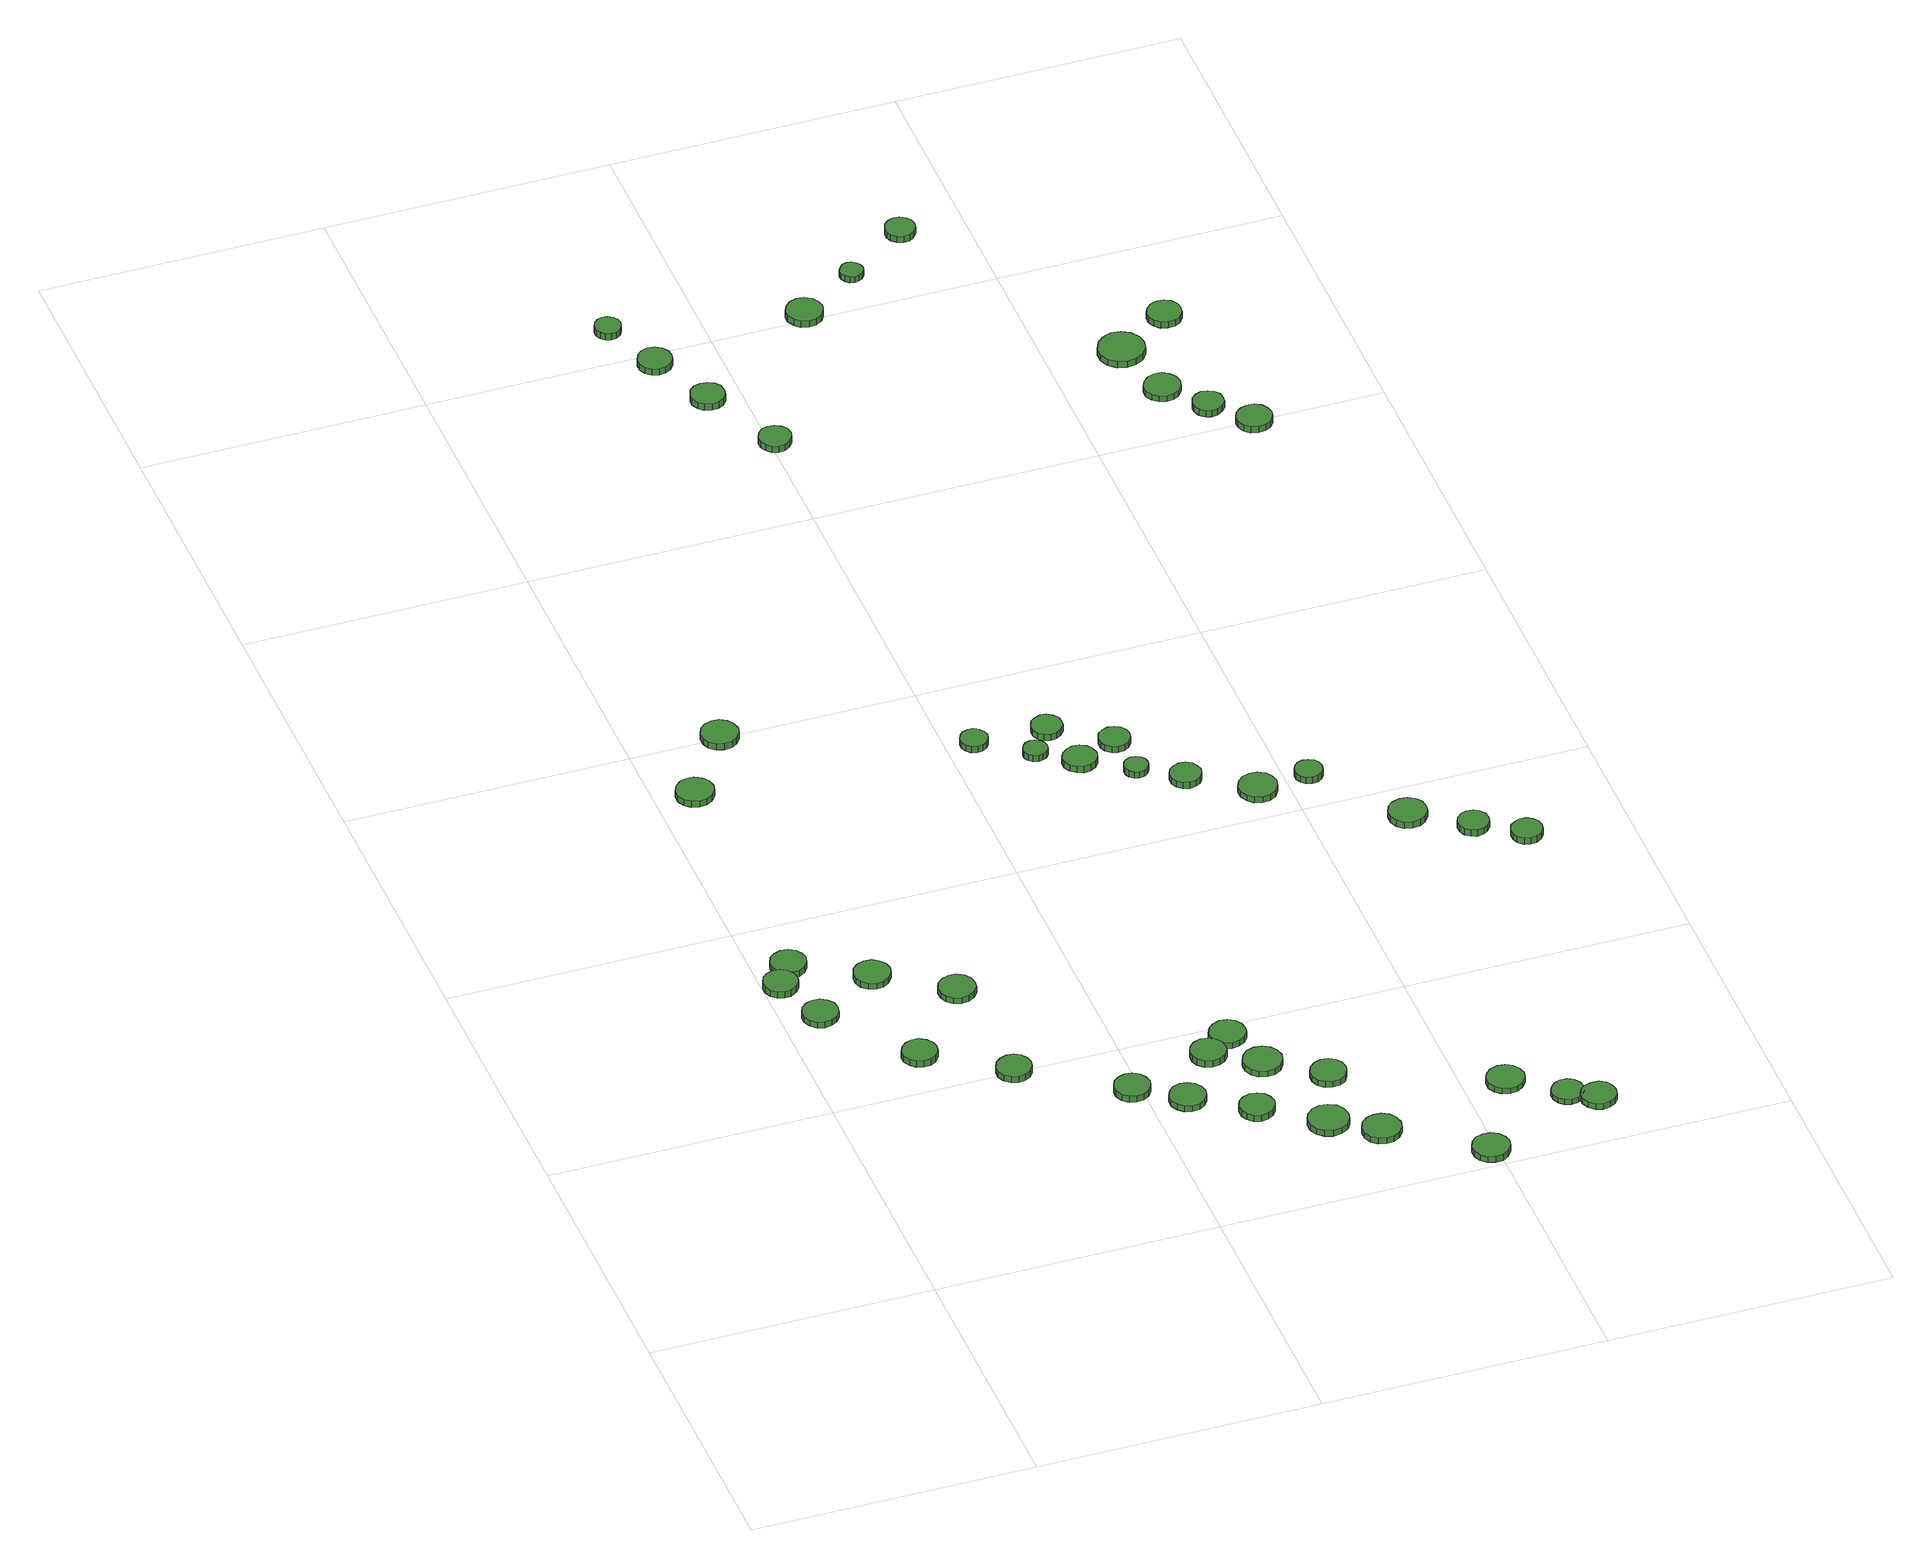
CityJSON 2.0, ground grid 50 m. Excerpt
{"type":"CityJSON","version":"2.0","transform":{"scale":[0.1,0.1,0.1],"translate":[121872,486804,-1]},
"CityObjects":{
"tree1":{"type":"SolitaryVegetationObject","attributes":{"function":"something"},"geometry":[{"type":"MultiSurface","lod":"1","boundaries":[[[0,1,2,3,4,5,6,7,8,9,10,11,12,13,14]],[[15,16,17,18,19,20,21,22,23,24,25,26,27,28,29]],[[0,29,28,1]],[[1,28,27,2]],[[2,27,26,3]],[[3,26,25,4]],[[4,25,24,5]],[[5,24,23,6]],[[6,23,22,7]],[[7,22,21,8]],[[8,21,20,9]],[[9,20,19,10]],[[10,19,18,11]],[[11,18,17,12]],[[12,17,16,13]],[[13,16,15,14]],[[14,15,29,0]]]}]},
"tree2":{"type":"SolitaryVegetationObject","attributes":{"function":"something"},"geometry":[{"type":"MultiSurface","lod":"1","boundaries":[[[30,31,32,33,34,35,36,37,38,39,40,41,42,43,44]],[[45,46,47,48,49,50,51,52,53,54,55,56,57,58,59]],[[30,59,58,31]],[[31,58,57,32]],[[32,57,56,33]],[[33,56,55,34]],[[34,55,54,35]],[[35,54,53,36]],[[36,53,52,37]],[[37,52,51,38]],[[38,51,50,39]],[[39,50,49,40]],[[40,49,48,41]],[[41,48,47,42]],[[42,47,46,43]],[[43,46,45,44]],[[44,45,59,30]]]}]},
"tree3":{"type":"SolitaryVegetationObject","attributes":{"function":"something"},"geometry":[{"type":"MultiSurface","lod":"1","boundaries":[[[60,61,62,63,64,65,66,67,68,69,70,71,72,73,74]],[[75,76,77,78,79,80,81,82,83,84,85,86,87,88,89]],[[60,89,88,61]],[[61,88,87,62]],[[62,87,86,63]],[[63,86,85,64]],[[64,85,84,65]],[[65,84,83,66]],[[66,83,82,67]],[[67,82,81,68]],[[68,81,80,69]],[[69,80,79,70]],[[70,79,78,71]],[[71,78,77,72]],[[72,77,76,73]],[[73,76,75,74]],[[74,75,89,60]]]}]},
"tree4":{"type":"SolitaryVegetationObject","attributes":{"function":"something"},"geometry":[{"type":"MultiSurface","lod":"1","boundaries":[[[90,91,92,93,94,95,96,97,98,99,100,101,102,103,104]],[[105,106,107,108,109,110,111,112,113,114,115,116,117,118,119]],[[90,119,118,91]],[[91,118,117,92]],[[92,117,116,93]],[[93,116,115,94]],[[94,115,114,95]],[[95,114,113,96]],[[96,113,112,97]],[[97,112,111,98]],[[98,111,110,99]],[[99,110,109,100]],[[100,109,108,101]],[[101,108,107,102]],[[102,107,106,103]],[[103,106,105,104]],[[104,105,119,90]]]}]},
"tree5":{"type":"SolitaryVegetationObject","attributes":{"function":"something"},"geometry":[{"type":"MultiSurface","lod":"1","boundaries":[[[120,121,122,123,124,125,126,127,128,129,130,131,132,133,134]],[[135,136,137,138,139,140,141,142,143,144,145,146,147,148,149]],[[120,149,148,121]],[[121,148,147,122]],[[122,147,146,123]],[[123,146,145,124]],[[124,145,144,125]],[[125,144,143,126]],[[126,143,142,127]],[[127,142,141,128]],[[128,141,140,129]],[[129,140,139,130]],[[130,139,138,131]],[[131,138,137,132]],[[132,137,136,133]],[[133,136,135,134]],[[134,135,149,120]]]}]},
"tree6":{"type":"SolitaryVegetationObject","attributes":{"function":"something"},"geometry":[{"type":"MultiSurface","lod":"1","boundaries":[[[150,151,152,153,154,155,156,157,158,159,160,161,162,163,164]],[[165,166,167,168,169,170,171,172,173,174,175,176,177,178,179]],[[150,179,178,151]],[[151,178,177,152]],[[152,177,176,153]],[[153,176,175,154]],[[154,175,174,155]],[[155,174,173,156]],[[156,173,172,157]],[[157,172,171,158]],[[158,171,170,159]],[[159,170,169,160]],[[160,169,168,161]],[[161,168,167,162]],[[162,167,166,163]],[[163,166,165,164]],[[164,165,179,150]]]}]},
"tree7":{"type":"SolitaryVegetationObject","attributes":{"function":"something"},"geometry":[{"type":"MultiSurface","lod":"1","boundaries":[[[180,181,182,183,184,185,186,187,188,189,190,191,192,193,194]],[[195,196,197,198,199,200,201,202,203,204,205,206,207,208,209]],[[180,209,208,181]],[[181,208,207,182]],[[182,207,206,183]],[[183,206,205,184]],[[184,205,204,185]],[[185,204,203,186]],[[186,203,202,187]],[[187,202,201,188]],[[188,201,200,189]],[[189,200,199,190]],[[190,199,198,191]],[[191,198,197,192]],[[192,197,196,193]],[[193,196,195,194]],[[194,195,209,180]]]}]},
"tree8":{"type":"SolitaryVegetationObject","attributes":{"function":"something"},"geometry":[{"type":"MultiSurface","lod":"1","boundaries":[[[210,211,212,213,214,215,216,217,218,219,220,221,222,223,224]],[[225,226,227,228,229,230,231,232,233,234,235,236,237,238,239]],[[210,239,238,211]],[[211,238,237,212]],[[212,237,236,213]],[[213,236,235,214]],[[214,235,234,215]],[[215,234,233,216]],[[216,233,232,217]],[[217,232,231,218]],[[218,231,230,219]],[[219,230,229,220]],[[220,229,228,221]],[[221,228,227,222]],[[222,227,226,223]],[[223,226,225,224]],[[224,225,239,210]]]}]},
"tree9":{"type":"SolitaryVegetationObject","attributes":{"function":"something"},"geometry":[{"type":"MultiSurface","lod":"1","boundaries":[[[240,241,242,243,244,245,246,247,248,249,250,251,252,253,254]],[[255,256,257,258,259,260,261,262,263,264,265,266,267,268,269]],[[240,269,268,241]],[[241,268,267,242]],[[242,267,266,243]],[[243,266,265,244]],[[244,265,264,245]],[[245,264,263,246]],[[246,263,262,247]],[[247,262,261,248]],[[248,261,260,249]],[[249,260,259,250]],[[250,259,258,251]],[[251,258,257,252]],[[252,257,256,253]],[[253,256,255,254]],[[254,255,269,240]]]}]},
"tree10":{"type":"SolitaryVegetationObject","attributes":{"function":"something"},"geometry":[{"type":"MultiSurface","lod":"1","boundaries":[[[270,271,272,273,274,275,276,277,278,279,280,281,282,283,284]],[[285,286,287,288,289,290,291,292,293,294,295,296,297,298,299]],[[270,299,298,271]],[[271,298,297,272]],[[272,297,296,273]],[[273,296,295,274]],[[274,295,294,275]],[[275,294,293,276]],[[276,293,292,277]],[[277,292,291,278]],[[278,291,290,279]],[[279,290,289,280]],[[280,289,288,281]],[[281,288,287,282]],[[282,287,286,283]],[[283,286,285,284]],[[284,285,299,270]]]}]},
"tree11":{"type":"SolitaryVegetationObject","attributes":{"function":"something"},"geometry":[{"type":"MultiSurface","lod":"1","boundaries":[[[300,301,302,303,304,305,306,307,308,309,310,311,312,313,314]],[[315,316,317,318,319,320,321,322,323,324,325,326,327,328,329]],[[300,329,328,301]],[[301,328,327,302]],[[302,327,326,303]],[[303,326,325,304]],[[304,325,324,305]],[[305,324,323,306]],[[306,323,322,307]],[[307,322,321,308]],[[308,321,320,309]],[[309,320,319,310]],[[310,319,318,311]],[[311,318,317,312]],[[312,317,316,313]],[[313,316,315,314]],[[314,315,329,300]]]}]},
"tree12":{"type":"SolitaryVegetationObject","attributes":{"function":"something"},"geometry":[{"type":"MultiSurface","lod":"1","boundaries":[[[330,331,332,333,334,335,336,337,338,339,340,341,342,343,344]],[[345,346,347,348,349,350,351,352,353,354,355,356,357,358,359]],[[330,359,358,331]],[[331,358,357,332]],[[332,357,356,333]],[[333,356,355,334]],[[334,355,354,335]],[[335,354,353,336]],[[336,353,352,337]],[[337,352,351,338]],[[338,351,350,339]],[[339,350,349,340]],[[340,349,348,341]],[[341,348,347,342]],[[342,347,346,343]],[[343,346,345,344]],[[344,345,359,330]]]}]},
"tree13":{"type":"SolitaryVegetationObject","attributes":{"function":"something"},"geometry":[{"type":"MultiSurface","lod":"1","boundaries":[[[360,361,362,363,364,365,366,367,368,369,370,371,372,373,374]],[[375,376,377,378,379,380,381,382,383,384,385,386,387,388,389]],[[360,389,388,361]],[[361,388,387,362]],[[362,387,386,363]],[[363,386,385,364]],[[364,385,384,365]],[[365,384,383,366]],[[366,383,382,367]],[[367,382,381,368]],[[368,381,380,369]],[[369,380,379,370]],[[370,379,378,371]],[[371,378,377,372]],[[372,377,376,373]],[[373,376,375,374]],[[374,375,389,360]]]}]},
"tree14":{"type":"SolitaryVegetationObject","attributes":{"function":"something"},"geometry":[{"type":"MultiSurface","lod":"1","boundaries":[[[390,391,392,393,394,395,396,397,398,399,400,401,402,403,404]],[[405,406,407,408,409,410,411,412,413,414,415,416,417,418,419]],[[390,419,418,391]],[[391,418,417,392]],[[392,417,416,393]],[[393,416,415,394]],[[394,415,414,395]],[[395,414,413,396]],[[396,413,412,397]],[[397,412,411,398]],[[398,411,410,399]],[[399,410,409,400]],[[400,409,408,401]],[[401,408,407,402]],[[402,407,406,403]],[[403,406,405,404]],[[404,405,419,390]]]}]},
"tree15":{"type":"SolitaryVegetationObject","attributes":{"function":"something"},"geometry":[{"type":"MultiSurface","lod":"1","boundaries":[[[420,421,422,423,424,425,426,427,428,429,430,431,432,433,434]],[[435,436,437,438,439,440,441,442,443,444,445,446,447,448,449]],[[420,449,448,421]],[[421,448,447,422]],[[422,447,446,423]],[[423,446,445,424]],[[424,445,444,425]],[[425,444,443,426]],[[426,443,442,427]],[[427,442,441,428]],[[428,441,440,429]],[[429,440,439,430]],[[430,439,438,431]],[[431,438,437,432]],[[432,437,436,433]],[[433,436,435,434]],[[434,435,449,420]]]}]},
"tree16":{"type":"SolitaryVegetationObject","attributes":{"function":"something"},"geometry":[{"type":"MultiSurface","lod":"1","boundaries":[[[450,451,452,453,454,455,456,457,458,459,460,461,462,463,464]],[[465,466,467,468,469,470,471,472,473,474,475,476,477,478,479]],[[450,479,478,451]],[[451,478,477,452]],[[452,477,476,453]],[[453,476,475,454]],[[454,475,474,455]],[[455,474,473,456]],[[456,473,472,457]],[[457,472,471,458]],[[458,471,470,459]],[[459,470,469,460]],[[460,469,468,461]],[[461,468,467,462]],[[462,467,466,463]],[[463,466,465,464]],[[464,465,479,450]]]}]},
"tree17":{"type":"SolitaryVegetationObject","attributes":{"function":"something"},"geometry":[{"type":"MultiSurface","lod":"1","boundaries":[[[480,481,482,483,484,485,486,487,488,489,490,491,492,493,494]],[[495,496,497,498,499,500,501,502,503,504,505,506,507,508,509]],[[480,509,508,481]],[[481,508,507,482]],[[482,507,506,483]],[[483,506,505,484]],[[484,505,504,485]],[[485,504,503,486]],[[486,503,502,487]],[[487,502,501,488]],[[488,501,500,489]],[[489,500,499,490]],[[490,499,498,491]],[[491,498,497,492]],[[492,497,496,493]],[[493,496,495,494]],[[494,495,509,480]]]}]},
"tree18":{"type":"SolitaryVegetationObject","attributes":{"function":"something"},"geometry":[{"type":"MultiSurface","lod":"1","boundaries":[[[510,511,512,513,514,515,516,517,518,519,520,521,522,523,524]],[[525,526,527,528,529,530,531,532,533,534,535,536,537,538,539]],[[510,539,538,511]],[[511,538,537,512]],[[512,537,536,513]],[[513,536,535,514]],[[514,535,534,515]],[[515,534,533,516]],[[516,533,532,517]],[[517,532,531,518]],[[518,531,530,519]],[[519,530,529,520]],[[520,529,528,521]],[[521,528,527,522]],[[522,527,526,523]],[[523,526,525,524]],[[524,525,539,510]]]}]},
"tree19":{"type":"SolitaryVegetationObject","attributes":{"function":"something"},"geometry":[{"type":"MultiSurface","lod":"1","boundaries":[[[540,541,542,543,544,545,546,547,548,549,550,551,552,553,554]],[[555,556,557,558,559,560,561,562,563,564,565,566,567,568,569]],[[540,569,568,541]],[[541,568,567,542]],[[542,567,566,543]],[[543,566,565,544]],[[544,565,564,545]],[[545,564,563,546]],[[546,563,562,547]],[[547,562,561,548]],[[548,561,560,549]],[[549,560,559,550]],[[550,559,558,551]],[[551,558,557,552]],[[552,557,556,553]],[[553,556,555,554]],[[554,555,569,540]]]}]},
"tree20":{"type":"SolitaryVegetationObject","attributes":{"function":"something"},"geometry":[{"type":"MultiSurface","lod":"1","boundaries":[[[570,571,572,573,574,575,576,577,578,579,580,581,582,583,584]],[[585,586,587,588,589,590,591,592,593,594,595,596,597,598,599]],[[570,599,598,571]],[[571,598,597,572]],[[572,597,596,573]],[[573,596,595,574]],[[574,595,594,575]],[[575,594,593,576]],[[576,593,592,577]],[[577,592,591,578]],[[578,591,590,579]],[[579,590,589,580]],[[580,589,588,581]],[[581,588,587,582]],[[582,587,586,583]],[[583,586,585,584]],[[584,585,599,570]]]}]},
"tree21":{"type":"SolitaryVegetationObject","attributes":{"function":"something"},"geometry":[{"type":"MultiSurface","lod":"1","boundaries":[[[600,601,602,603,604,605,606,607,608,609,610,611,612,613,614]],[[615,616,617,618,619,620,621,622,623,624,625,626,627,628,629]],[[600,629,628,601]],[[601,628,627,602]],[[602,627,626,603]],[[603,626,625,604]],[[604,625,624,605]],[[605,624,623,606]],[[606,623,622,607]],[[607,622,621,608]],[[608,621,620,609]],[[609,620,619,610]],[[610,619,618,611]],[[611,618,617,612]],[[612,617,616,613]],[[613,616,615,614]],[[614,615,629,600]]]}]},
"tree22":{"type":"SolitaryVegetationObject","attributes":{"function":"something"},"geometry":[{"type":"MultiSurface","lod":"1","boundaries":[[[630,631,632,633,634,635,636,637,638,639,640,641,642,643,644]],[[645,646,647,648,649,650,651,652,653,654,655,656,657,658,659]],[[630,659,658,631]],[[631,658,657,632]],[[632,657,656,633]],[[633,656,655,634]],[[634,655,654,635]],[[635,654,653,636]],[[636,653,652,637]],[[637,652,651,638]],[[638,651,650,639]],[[639,650,649,640]],[[640,649,648,641]],[[641,648,647,642]],[[642,647,646,643]],[[643,646,645,644]],[[644,645,659,630]]]}]},
"tree23":{"type":"SolitaryVegetationObject","attributes":{"function":"something"},"geometry":[{"type":"MultiSurface","lod":"1","boundaries":[[[660,661,662,663,664,665,666,667,668,669,670,671,672,673,674]],[[675,676,677,678,679,680,681,682,683,684,685,686,687,688,689]],[[660,689,688,661]],[[661,688,687,662]],[[662,687,686,663]],[[663,686,685,664]],[[664,685,684,665]],[[665,684,683,666]],[[666,683,682,667]],[[667,682,681,668]],[[668,681,680,669]],[[669,680,679,670]],[[670,679,678,671]],[[671,678,677,672]],[[672,677,676,673]],[[673,676,675,674]],[[674,675,689,660]]]}]},
"tree24":{"type":"SolitaryVegetationObject","attributes":{"function":"something"},"geometry":[{"type":"MultiSurface","lod":"1","boundaries":[[[690,691,692,693,694,695,696,697,698,699,700,701,702,703,704]],[[705,706,707,708,709,710,711,712,713,714,715,716,717,718,719]],[[690,719,718,691]],[[691,718,717,692]],[[692,717,716,693]],[[693,716,715,694]],[[694,715,714,695]],[[695,714,713,696]],[[696,713,712,697]],[[697,712,711,698]],[[698,711,710,699]],[[699,710,709,700]],[[700,709,708,701]],[[701,708,707,702]],[[702,707,706,703]],[[703,706,705,704]],[[704,705,719,690]]]}]},
"tree25":{"type":"SolitaryVegetationObject","attributes":{"function":"something"},"geometry":[{"type":"MultiSurface","lod":"1","boundaries":[[[720,721,722,723,724,725,726,727,728,729,730,731,732,733,734]],[[735,736,737,738,739,740,741,742,743,744,745,746,747,748,749]],[[720,749,748,721]],[[721,748,747,722]],[[722,747,746,723]],[[723,746,745,724]],[[724,745,744,725]],[[725,744,743,726]],[[726,743,742,727]],[[727,742,741,728]],[[728,741,740,729]],[[729,740,739,730]],[[730,739,738,731]],[[731,738,737,732]],[[732,737,736,733]],[[733,736,735,734]],[[734,735,749,720]]]}]},
"tree26":{"type":"SolitaryVegetationObject","attributes":{"function":"something"},"geometry":[{"type":"MultiSurface","lod":"1","boundaries":[[[750,751,752,753,754,755,756,757,758,759,760,761,762,763,764]],[[765,766,767,768,769,770,771,772,773,774,775,776,777,778,779]],[[750,779,778,751]],[[751,778,777,752]],[[752,777,776,753]],[[753,776,775,754]],[[754,775,774,755]],[[755,774,773,756]],[[756,773,772,757]],[[757,772,771,758]],[[758,771,770,759]],[[759,770,769,760]],[[760,769,768,761]],[[761,768,767,762]],[[762,767,766,763]],[[763,766,765,764]],[[764,765,779,750]]]}]},
"tree27":{"type":"SolitaryVegetationObject","attributes":{"function":"something"},"geometry":[{"type":"MultiSurface","lod":"1","boundaries":[[[780,781,782,783,784,785,786,787,788,789,790,791,792,793,794]],[[795,796,797,798,799,800,801,802,803,804,805,806,807,808,809]],[[780,809,808,781]],[[781,808,807,782]],[[782,807,806,783]],[[783,806,805,784]],[[784,805,804,785]],[[785,804,803,786]],[[786,803,802,787]],[[787,802,801,788]],[[788,801,800,789]],[[789,800,799,790]],[[790,799,798,791]],[[791,798,797,792]],[[792,797,796,793]],[[793,796,795,794]],[[794,795,809,780]]]}]},
"tree28":{"type":"SolitaryVegetationObject","attributes":{"function":"something"},"geometry":[{"type":"MultiSurface","lod":"1","boundaries":[[[810,811,812,813,814,815,816,817,818,819,820,821,822,823,824]],[[825,826,827,828,829,830,831,832,833,834,835,836,837,838,839]],[[810,839,838,811]],[[811,838,837,812]],[[812,837,836,813]],[[813,836,835,814]],[[814,835,834,815]],[[815,834,833,816]],[[816,833,832,817]],[[817,832,831,818]],[[818,831,830,819]],[[819,830,829,820]],[[820,829,828,821]],[[821,828,827,822]],[[822,827,826,823]],[[823,826,825,824]],[[824,825,839,810]]]}]},
"tree29":{"type":"SolitaryVegetationObject","attributes":{"function":"something"},"geometry":[{"type":"MultiSurface","lod":"1","boundaries":[[[840,841,842,843,844,845,846,847,848,849,850,851,852,853,854]],[[855,856,857,858,859,860,861,862,863,864,865,866,867,868,869]],[[840,869,868,841]],[[841,868,867,842]],[[842,867,866,843]],[[843,866,865,844]],[[844,865,864,845]],[[845,864,863,846]],[[846,863,862,847]],[[847,862,861,848]],[[848,861,860,849]],[[849,860,859,850]],[[850,859,858,851]],[[851,858,857,852]],[[852,857,856,853]],[[853,856,855,854]],[[854,855,869,840]]]}]},
"tree30":{"type":"SolitaryVegetationObject","attributes":{"function":"something"},"geometry":[{"type":"MultiSurface","lod":"1","boundaries":[[[870,871,872,873,874,875,876,877,878,879,880,881,882,883,884]],[[885,886,887,888,889,890,891,892,893,894,895,896,897,898,899]],[[870,899,898,871]],[[871,898,897,872]],[[872,897,896,873]],[[873,896,895,874]],[[874,895,894,875]],[[875,894,893,876]],[[876,893,892,877]],[[877,892,891,878]],[[878,891,890,879]],[[879,890,889,880]],[[880,889,888,881]],[[881,888,887,882]],[[882,887,886,883]],[[883,886,885,884]],[[884,885,899,870]]]}]},
"tree31":{"type":"SolitaryVegetationObject","attributes":{"function":"something"},"geometry":[{"type":"MultiSurface","lod":"1","boundaries":[[[900,901,902,903,904,905,906,907,908,909,910,911,912,913,914]],[[915,916,917,918,919,920,921,922,923,924,925,926,927,928,929]],[[900,929,928,901]],[[901,928,927,902]],[[902,927,926,903]],[[903,926,925,904]],[[904,925,924,905]],[[905,924,923,906]],[[906,923,922,907]],[[907,922,921,908]],[[908,921,920,909]],[[909,920,919,910]],[[910,919,918,911]],[[911,918,917,912]],[[912,917,916,913]],[[913,916,915,914]],[[914,915,929,900]]]}]},
"tree32":{"type":"SolitaryVegetationObject","attributes":{"function":"something"},"geometry":[{"type":"MultiSurface","lod":"1","boundaries":[[[930,931,932,933,934,935,936,937,938,939,940,941,942,943,944]],[[945,946,947,948,949,950,951,952,953,954,955,956,957,958,959]],[[930,959,958,931]],[[931,958,957,932]],[[932,957,956,933]],[[933,956,955,934]],[[934,955,954,935]],[[935,954,953,936]],[[936,953,952,937]],[[937,952,951,938]],[[938,951,950,939]],[[939,950,949,940]],[[940,949,948,941]],[[941,948,947,942]],[[942,947,946,943]],[[943,946,945,944]],[[944,945,959,930]]]}]},
"tree33":{"type":"SolitaryVegetationObject","attributes":{"function":"something"},"geometry":[{"type":"MultiSurface","lod":"1","boundaries":[[[960,961,962,963,964,965,966,967,968,969,970,971,972,973,974]],[[975,976,977,978,979,980,981,982,983,984,985,986,987,988,989]],[[960,989,988,961]],[[961,988,987,962]],[[962,987,986,963]],[[963,986,985,964]],[[964,985,984,965]],[[965,984,983,966]],[[966,983,982,967]],[[967,982,981,968]],[[968,981,980,969]],[[969,980,979,970]],[[970,979,978,971]],[[971,978,977,972]],[[972,977,976,973]],[[973,976,975,974]],[[974,975,989,960]]]}]},
"tree34":{"type":"SolitaryVegetationObject","attributes":{"function":"something"},"geometry":[{"type":"MultiSurface","lod":"1","boundaries":[[[990,991,992,993,994,995,996,997,998,999,1000,1001,1002,1003,1004]],[[1005,1006,1007,1008,1009,1010,1011,1012,1013,1014,1015,1016,1017,1018,1019]],[[990,1019,1018,991]],[[991,1018,1017,992]],[[992,1017,1016,993]],[[993,1016,1015,994]],[[994,1015,1014,995]],[[995,1014,1013,996]],[[996,1013,1012,997]],[[997,1012,1011,998]],[[998,1011,1010,999]],[[999,1010,1009,1000]],[[1000,1009,1008,1001]],[[1001,1008,1007,1002]],[[1002,1007,1006,1003]],[[1003,1006,1005,1004]],[[1004,1005,1019,990]]]}]},
"tree35":{"type":"SolitaryVegetationObject","attributes":{"function":"something"},"geometry":[{"type":"MultiSurface","lod":"1","boundaries":[[[1020,1021,1022,1023,1024,1025,1026,1027,1028,1029,1030,1031,1032,1033,1034]],[[1035,1036,1037,1038,1039,1040,1041,1042,1043,1044,1045,1046,1047,1048,1049]],[[1020,1049,1048,1021]],[[1021,1048,1047,1022]],[[1022,1047,1046,1023]],[[1023,1046,1045,1024]],[[1024,1045,1044,1025]],[[1025,1044,1043,1026]],[[1026,1043,1042,1027]],[[1027,1042,1041,1028]],[[1028,1041,1040,1029]],[[1029,1040,1039,1030]],[[1030,1039,1038,1031]],[[1031,1038,1037,1032]],[[1032,1037,1036,1033]],[[1033,1036,1035,1034]],[[1034,1035,1049,1020]]]}]},
"tree36":{"type":"SolitaryVegetationObject","attributes":{"function":"something"},"geometry":[{"type":"MultiSurface","lod":"1","boundaries":[[[1050,1051,1052,1053,1054,1055,1056,1057,1058,1059,1060,1061,1062,1063,1064]],[[1065,1066,1067,1068,1069,1070,1071,1072,1073,1074,1075,1076,1077,1078,1079]],[[1050,1079,1078,1051]],[[1051,1078,1077,1052]],[[1052,1077,1076,1053]],[[1053,1076,1075,1054]],[[1054,1075,1074,1055]],[[1055,1074,1073,1056]],[[1056,1073,1072,1057]],[[1057,1072,1071,1058]],[[1058,1071,1070,1059]],[[1059,1070,1069,1060]],[[1060,1069,1068,1061]],[[1061,1068,1067,1062]],[[1062,1067,1066,1063]],[[1063,1066,1065,1064]],[[1064,1065,1079,1050]]]}]},
"tree37":{"type":"SolitaryVegetationObject","attributes":{"function":"something"},"geometry":[{"type":"MultiSurface","lod":"1","boundaries":[[[1080,1081,1082,1083,1084,1085,1086,1087,1088,1089,1090,1091,1092,1093,1094]],[[1095,1096,1097,1098,1099,1100,1101,1102,1103,1104,1105,1106,1107,1108,1109]],[[1080,1109,1108,1081]],[[1081,1108,1107,1082]],[[1082,1107,1106,1083]],[[1083,1106,1105,1084]],[[1084,1105,1104,1085]],[[1085,1104,1103,1086]],[[1086,1103,1102,1087]],[[1087,1102,1101,1088]],[[1088,1101,1100,1089]],[[1089,1100,1099,1090]],[[1090,1099,1098,1091]],[[1091,1098,1097,1092]],[[1092,1097,1096,1093]],[[1093,1096,1095,1094]],[[1094,1095,1109,1080]]]}]},
"tree38":{"type":"SolitaryVegetationObject","attributes":{"function":"something"},"geometry":[{"type":"MultiSurface","lod":"1","boundaries":[[[1110,1111,1112,1113,1114,1115,1116,1117,1118,1119,1120,1121,1122,1123,1124]],[[1125,1126,1127,1128,1129,1130,1131,1132,1133,1134,1135,1136,1137,1138,1139]],[[1110,1139,1138,1111]],[[1111,1138,1137,1112]],[[1112,1137,1136,1113]],[[1113,1136,1135,1114]],[[1114,1135,1134,1115]],[[1115,1134,1133,1116]],[[1116,1133,1132,1117]],[[1117,1132,1131,1118]],[[1118,1131,1130,1119]],[[1119,1130,1129,1120]],[[1120,1129,1128,1121]],[[1121,1128,1127,1122]],[[1122,1127,1126,1123]],[[1123,1126,1125,1124]],[[1124,1125,1139,1110]]]}]},
"tree39":{"type":"SolitaryVegetationObject","attributes":{"function":"something"},"geometry":[{"type":"MultiSurface","lod":"1","boundaries":[[[1140,1141,1142,1143,1144,1145,1146,1147,1148,1149,1150,1151,1152,1153,1154]],[[1155,1156,1157,1158,1159,1160,1161,1162,1163,1164,1165,1166,1167,1168,1169]],[[1140,1169,1168,1141]],[[1141,1168,1167,1142]],[[1142,1167,1166,1143]],[[1143,1166,1165,1144]],[[1144,1165,1164,1145]],[[1145,1164,1163,1146]],[[1146,1163,1162,1147]],[[1147,1162,1161,1148]],[[1148,1161,1160,1149]],[[1149,1160,1159,1150]],[[1150,1159,1158,1151]],[[1151,1158,1157,1152]],[[1152,1157,1156,1153]],[[1153,1156,1155,1154]],[[1154,1155,1169,1140]]]}]},
"tree40":{"type":"SolitaryVegetationObject","attributes":{"function":"something"},"geometry":[{"type":"MultiSurface","lod":"1","boundaries":[[[1170,1171,1172,1173,1174,1175,1176,1177,1178,1179,1180,1181,1182,1183,1184]],[[1185,1186,1187,1188,1189,1190,1191,1192,1193,1194,1195,1196,1197,1198,1199]],[[1170,1199,1198,1171]],[[1171,1198,1197,1172]],[[1172,1197,1196,1173]],[[1173,1196,1195,1174]],[[1174,1195,1194,1175]],[[1175,1194,1193,1176]],[[1176,1193,1192,1177]],[[1177,1192,1191,1178]],[[1178,1191,1190,1179]],[[1179,1190,1189,1180]],[[1180,1189,1188,1181]],[[1181,1188,1187,1182]],[[1182,1187,1186,1183]],[[1183,1186,1185,1184]],[[1184,1185,1199,1170]]]}]},
"tree41":{"type":"SolitaryVegetationObject","attributes":{"function":"something"},"geometry":[{"type":"MultiSurface","lod":"1","boundaries":[[[1200,1201,1202,1203,1204,1205,1206,1207,1208,1209,1210,1211,1212,1213,1214]],[[1215,1216,1217,1218,1219,1220,1221,1222,1223,1224,1225,1226,1227,1228,1229]],[[1200,1229,1228,1201]],[[1201,1228,1227,1202]],[[1202,1227,1226,1203]],[[1203,1226,1225,1204]],[[1204,1225,1224,1205]],[[1205,1224,1223,1206]],[[1206,1223,1222,1207]],[[1207,1222,1221,1208]],[[1208,1221,1220,1209]],[[1209,1220,1219,1210]],[[1210,1219,1218,1211]],[[1211,1218,1217,1212]],[[1212,1217,1216,1213]],[[1213,1216,1215,1214]],[[1214,1215,1229,1200]]]}]},
"tree42":{"type":"SolitaryVegetationObject","attributes":{"function":"something"},"geometry":[{"type":"MultiSurface","lod":"1","boundaries":[[[1230,1231,1232,1233,1234,1235,1236,1237,1238,1239,1240,1241,1242,1243,1244]],[[1245,1246,1247,1248,1249,1250,1251,1252,1253,1254,1255,1256,1257,1258,1259]],[[1230,1259,1258,1231]],[[1231,1258,1257,1232]],[[1232,1257,1256,1233]],[[1233,1256,1255,1234]],[[1234,1255,1254,1235]],[[1235,1254,1253,1236]],[[1236,1253,1252,1237]],[[1237,1252,1251,1238]],[[1238,1251,1250,1239]],[[1239,1250,1249,1240]],[[1240,1249,1248,1241]],[[1241,1248,1247,1242]],[[1242,1247,1246,1243]],[[1243,1246,1245,1244]],[[1244,1245,1259,1230]]]}]},
"tree43":{"type":"SolitaryVegetationObject","attributes":{"function":"something"},"geometry":[{"type":"MultiSurface","lod":"1","boundaries":[[[1260,1261,1262,1263,1264,1265,1266,1267,1268,1269,1270,1271,1272,1273,1274]],[[1275,1276,1277,1278,1279,1280,1281,1282,1283,1284,1285,1286,1287,1288,1289]],[[1260,1289,1288,1261]],[[1261,1288,1287,1262]],[[1262,1287,1286,1263]],[[1263,1286,1285,1264]],[[1264,1285,1284,1265]],[[1265,1284,1283,1266]],[[1266,1283,1282,1267]],[[1267,1282,1281,1268]],[[1268,1281,1280,1269]],[[1269,1280,1279,1270]],[[1270,1279,1278,1271]],[[1271,1278,1277,1272]],[[1272,1277,1276,1273]],[[1273,1276,1275,1274]],[[1274,1275,1289,1260]]]}]},
"tree44":{"type":"SolitaryVegetationObject","attributes":{"function":"something"},"geometry":[{"type":"MultiSurface","lod":"1","boundaries":[[[1290,1291,1292,1293,1294,1295,1296,1297,1298,1299,1300,1301,1302,1303,1304]],[[1305,1306,1307,1308,1309,1310,1311,1312,1313,1314,1315,1316,1317,1318,1319]],[[1290,1319,1318,1291]],[[1291,1318,1317,1292]],[[1292,1317,1316,1293]],[[1293,1316,1315,1294]],[[1294,1315,1314,1295]],[[1295,1314,1313,1296]],[[1296,1313,1312,1297]],[[1297,1312,1311,1298]],[[1298,1311,1310,1299]],[[1299,1310,1309,1300]],[[1300,1309,1308,1301]],[[1301,1308,1307,1302]],[[1302,1307,1306,1303]],[[1303,1306,1305,1304]],[[1304,1305,1319,1290]]]}]},
"tree45":{"type":"SolitaryVegetationObject","attributes":{"function":"something"},"geometry":[{"type":"MultiSurface","lod":"1","boundaries":[[[1320,1321,1322,1323,1324,1325,1326,1327,1328,1329,1330,1331,1332,1333,1334]],[[1335,1336,1337,1338,1339,1340,1341,1342,1343,1344,1345,1346,1347,1348,1349]],[[1320,1349,1348,1321]],[[1321,1348,1347,1322]],[[1322,1347,1346,1323]],[[1323,1346,1345,1324]],[[1324,1345,1344,1325]],[[1325,1344,1343,1326]],[[1326,1343,1342,1327]],[[1327,1342,1341,1328]],[[1328,1341,1340,1329]],[[1329,1340,1339,1330]],[[1330,1339,1338,1331]],[[1331,1338,1337,1332]],[[1332,1337,1336,1333]],[[1333,1336,1335,1334]],[[1334,1335,1349,1320]]]}]},
"tree46":{"type":"SolitaryVegetationObject","attributes":{"function":"something"},"geometry":[{"type":"MultiSurface","lod":"1","boundaries":[[[1350,1351,1352,1353,1354,1355,1356,1357,1358,1359,1360,1361,1362,1363,1364]],[[1365,1366,1367,1368,1369,1370,1371,1372,1373,1374,1375,1376,1377,1378,1379]],[[1350,1379,1378,1351]],[[1351,1378,1377,1352]],[[1352,1377,1376,1353]],[[1353,1376,1375,1354]],[[1354,1375,1374,1355]],[[1355,1374,1373,1356]],[[1356,1373,1372,1357]],[[1357,1372,1371,1358]],[[1358,1371,1370,1359]],[[1359,1370,1369,1360]],[[1360,1369,1368,1361]],[[1361,1368,1367,1362]],[[1362,1367,1366,1363]],[[1363,1366,1365,1364]],[[1364,1365,1379,1350]]]}]}
},
"vertices":[
[60,843,20],[58,855,20],[50,866,20],[39,872,20],[27,873,20],[15,869,20],[6,861,20],[1,849,20],[1,837,20],[6,825,20],[15,817,20],[27,813,20],[39,814,20],[50,821,20],[58,831,20],[58,831,7],[50,821,7],[39,814,7],[27,813,7],[15,817,7],[6,825,7],[1,837,7],[1,849,7],[6,861,7],[15,869,7],[27,873,7],[39,872,7],[50,866,7],[58,855,7],[60,843,7],
[96,746,20],[94,759,20],[86,769,20],[75,776,20],[62,777,20],[50,773,20],[40,764,20],[35,753,20],[35,740,20],[40,728,20],[50,719,20],[62,715,20],[75,717,20],[86,723,20],[94,733,20],[94,733,8],[86,723,8],[75,717,8],[62,715,8],[50,719,8],[40,728,8],[35,740,8],[35,753,8],[40,764,8],[50,773,8],[62,777,8],[75,776,8],[86,769,8],[94,759,8],[96,746,8],
[91,889,20],[88,901,20],[81,911,20],[70,918,20],[57,919,20],[45,915,20],[35,907,20],[30,895,20],[30,882,20],[35,870,20],[45,862,20],[57,858,20],[70,859,20],[81,866,20],[88,876,20],[88,876,7],[81,866,7],[70,859,7],[57,858,7],[45,862,7],[35,870,7],[30,882,7],[30,895,7],[35,907,7],[45,915,7],[57,919,7],[70,918,7],[81,911,7],[88,901,7],[91,889,7],
[215,594,19],[213,606,19],[205,616,19],[194,623,19],[182,624,19],[170,620,19],[161,612,19],[155,600,19],[155,588,19],[161,576,19],[170,568,19],[182,564,19],[194,565,19],[205,571,19],[213,582,19],[213,582,6],[205,571,6],[194,565,6],[182,564,6],[170,568,6],[161,576,6],[155,588,6],[155,600,6],[161,612,6],[170,620,6],[182,624,6],[194,623,6],[205,616,6],[213,606,6],[215,594,6],
[213,817,19],[210,829,19],[202,840,19],[191,847,19],[178,848,19],[165,844,19],[155,835,19],[150,823,19],[150,810,19],[155,798,19],[165,789,19],[178,785,19],[191,786,19],[202,793,19],[210,804,19],[210,804,7],[202,793,7],[191,786,7],[178,785,7],[165,789,7],[155,798,7],[150,810,7],[150,823,7],[155,835,7],[165,844,7],[178,848,7],[191,847,7],[202,840,7],[210,829,7],[213,817,7],
[348,502,20],[345,514,20],[338,524,20],[327,531,20],[315,532,20],[303,528,20],[293,520,20],[288,508,20],[288,496,20],[293,484,20],[303,476,20],[315,472,20],[327,473,20],[338,479,20],[345,490,20],[345,490,7],[338,479,7],[327,473,7],[315,472,7],[303,476,7],[293,484,7],[288,496,7],[288,508,7],[293,520,7],[303,528,7],[315,532,7],[327,531,7],[338,524,7],[345,514,7],[348,502,7],
[97,1359,30],[94,1372,30],[86,1383,30],[74,1390,30],[61,1391,30],[48,1387,30],[38,1378,30],[32,1366,30],[32,1352,30],[38,1340,30],[48,1331,30],[61,1327,30],[74,1328,30],[86,1335,30],[94,1346,30],[94,1346,17],[86,1335,17],[74,1328,17],[61,1327,17],[48,1331,17],[38,1340,17],[32,1352,17],[32,1366,17],[38,1378,17],[48,1387,17],[61,1391,17],[74,1390,17],[86,1383,17],[94,1372,17],[97,1359,17],
[332,733,19],[330,746,19],[322,757,19],[310,764,19],[297,765,19],[284,761,19],[274,752,19],[269,740,19],[269,727,19],[274,715,19],[284,706,19],[297,701,19],[310,703,19],[322,710,19],[330,720,19],[330,720,7],[322,710,7],[310,703,7],[297,701,7],[284,706,7],[274,715,7],[269,727,7],[269,740,7],[274,752,7],[284,761,7],[297,765,7],[310,764,7],[322,757,7],[330,746,7],[332,733,7],
[184,1482,36],[181,1495,36],[173,1506,36],[162,1513,36],[148,1514,36],[135,1510,36],[125,1501,36],[120,1489,36],[120,1475,36],[125,1463,36],[135,1454,36],[148,1450,36],[162,1451,36],[173,1458,36],[181,1469,36],[181,1469,23],[173,1458,23],[162,1451,23],[148,1450,23],[135,1454,23],[125,1463,23],[120,1475,23],[120,1489,23],[125,1501,23],[135,1510,23],[148,1514,23],[162,1513,23],[173,1506,23],[181,1495,23],[184,1482,23],
[515,388,20],[512,401,20],[505,411,20],[494,418,20],[481,419,20],[469,415,20],[459,407,20],[454,395,20],[454,382,20],[459,370,20],[469,361,20],[481,358,20],[494,359,20],[505,365,20],[512,376,20],[512,376,7],[505,365,7],[494,359,7],[481,358,7],[469,361,7],[459,370,7],[454,382,7],[454,395,7],[459,407,7],[469,415,7],[481,419,7],[494,418,7],[505,411,7],[512,401,7],[515,388,7],
[593,334,19],[591,347,19],[583,358,19],[572,364,19],[559,366,19],[546,362,19],[537,353,19],[531,341,19],[531,328,19],[537,316,19],[546,307,19],[559,303,19],[572,304,19],[583,311,19],[591,322,19],[591,322,7],[583,311,7],[572,304,7],[559,303,7],[546,307,7],[537,316,7],[531,328,7],[531,341,7],[537,353,7],[546,362,7],[559,366,7],[572,364,7],[583,358,7],[591,347,7],[593,334,7],
[691,270,20],[688,283,20],[681,293,20],[670,299,20],[657,300,20],[645,296,20],[636,288,20],[631,277,20],[631,264,20],[636,253,20],[645,244,20],[657,240,20],[670,242,20],[681,248,20],[688,258,20],[688,258,7],[681,248,7],[670,242,7],[657,240,7],[645,244,7],[636,253,7],[631,264,7],[631,277,7],[636,288,7],[645,296,7],[657,300,7],[670,299,7],[681,293,7],[688,283,7],[691,270,7],
[664,434,20],[662,447,20],[654,457,20],[643,464,20],[630,465,20],[618,461,20],[608,452,20],[603,440,20],[603,428,20],[608,416,20],[618,407,20],[630,403,20],[643,405,20],[654,411,20],[662,421,20],[662,421,7],[654,411,7],[643,405,7],[630,403,7],[618,407,7],[608,416,7],[603,428,7],[603,440,7],[608,452,7],[618,461,7],[630,465,7],[643,464,7],[654,457,7],[662,447,7],[664,434,7],
[795,198,19],[792,213,19],[784,225,19],[771,232,19],[756,234,19],[742,229,19],[731,219,19],[725,206,19],[725,191,19],[731,178,19],[742,168,19],[756,163,19],[771,165,19],[784,172,19],[792,184,19],[792,184,7],[784,172,7],[771,165,7],[756,163,7],[742,168,7],[731,178,7],[725,191,7],[725,206,7],[731,219,7],[742,229,7],[756,234,7],[771,232,7],[784,225,7],[792,213,7],[795,198,7],
[711,470,19],[709,483,19],[701,494,19],[690,500,19],[677,502,19],[664,497,19],[655,489,19],[649,477,19],[649,464,19],[655,452,19],[664,443,19],[677,439,19],[690,441,19],[701,447,19],[709,458,19],[709,458,7],[701,447,7],[690,441,7],[677,439,7],[664,443,7],[655,452,7],[649,464,7],[649,477,7],[655,489,7],[664,497,7],[677,502,7],[690,500,7],[701,494,7],[709,483,7],[711,470,7],
[744,382,19],[741,396,19],[733,407,19],[721,414,19],[707,416,19],[693,412,19],[683,402,19],[677,389,19],[677,375,19],[683,362,19],[693,353,19],[707,349,19],[721,350,19],[733,357,19],[741,369,19],[741,369,7],[733,357,7],[721,350,7],[707,349,7],[693,353,7],[683,362,7],[677,375,7],[677,389,7],[683,402,7],[693,412,7],[707,416,7],[721,414,7],[733,407,7],[741,396,7],[744,382,7],
[869,148,19],[866,161,19],[858,173,19],[846,180,19],[832,181,19],[819,177,19],[808,167,19],[803,155,19],[803,141,19],[808,128,19],[819,119,19],[832,115,19],[846,116,19],[858,123,19],[866,134,19],[866,134,7],[858,123,7],[846,116,7],[832,115,7],[819,119,7],[808,128,7],[803,141,7],[803,155,7],[808,167,7],[819,177,7],[832,181,7],[846,180,7],[858,173,7],[866,161,7],[869,148,7],
[833,317,19],[830,330,19],[823,340,19],[812,347,19],[799,348,19],[787,344,19],[777,335,19],[772,324,19],[772,311,19],[777,299,19],[787,290,19],[799,287,19],[812,288,19],[823,294,19],[830,305,19],[830,305,7],[823,294,7],[812,288,7],[799,287,7],[787,290,7],[777,299,7],[772,311,7],[772,324,7],[777,335,7],[787,344,7],[799,348,7],[812,347,7],[823,340,7],[830,330,7],[833,317,7],
[566,1329,34],[564,1339,34],[558,1347,34],[549,1352,34],[540,1353,34],[530,1350,34],[523,1343,34],[519,1334,34],[519,1324,34],[523,1315,34],[530,1308,34],[540,1305,34],[549,1306,34],[558,1311,34],[564,1320,34],[564,1320,21],[558,1311,21],[549,1306,21],[540,1305,21],[530,1308,21],[523,1315,21],[519,1324,21],[519,1334,21],[523,1343,21],[530,1350,21],[540,1353,21],[549,1352,21],[558,1347,21],[564,1339,21],[566,1329,21],
[1021,40,19],[1018,53,19],[1010,64,19],[998,71,19],[985,72,19],[972,68,19],[962,59,19],[957,47,19],[957,33,19],[962,21,19],[972,12,19],[985,8,19],[998,9,19],[1010,16,19],[1018,27,19],[1018,27,7],[1010,16,7],[998,9,7],[985,8,7],[972,12,7],[962,21,7],[957,33,7],[957,47,7],[962,59,7],[972,68,7],[985,72,7],[998,71,7],[1010,64,7],[1018,53,7],[1021,40,7],
[650,1271,33],[648,1279,33],[643,1286,33],[635,1291,33],[627,1292,33],[618,1289,33],[612,1283,33],[608,1275,33],[608,1266,33],[612,1258,33],[618,1253,33],[627,1250,33],[635,1251,33],[643,1255,33],[648,1262,33],[648,1262,20],[643,1255,20],[635,1251,20],[627,1250,20],[618,1253,20],[612,1258,20],[608,1266,20],[608,1275,20],[612,1283,20],[618,1289,20],[627,1292,20],[635,1291,20],[643,1286,20],[648,1279,20],[650,1271,20],
[721,1227,32],[718,1239,32],[711,1249,32],[700,1255,32],[688,1256,32],[677,1252,32],[667,1244,32],[662,1233,32],[662,1221,32],[667,1210,32],[677,1202,32],[688,1198,32],[700,1199,32],[711,1205,32],[718,1215,32],[718,1215,19],[711,1205,19],[700,1199,19],[688,1198,19],[677,1202,19],[667,1210,19],[662,1221,19],[662,1233,19],[667,1244,19],[677,1252,19],[688,1256,19],[700,1255,19],[711,1249,19],[718,1239,19],[721,1227,19],
[694,1323,33],[692,1334,33],[685,1343,33],[676,1349,33],[665,1350,33],[654,1346,33],[645,1339,33],[641,1328,33],[641,1317,33],[645,1307,33],[654,1299,33],[665,1296,33],[676,1297,33],[685,1303,33],[692,1312,33],[692,1312,20],[685,1303,20],[676,1297,20],[665,1296,20],[654,1299,20],[645,1307,20],[641,1317,20],[641,1328,20],[645,1339,20],[654,1346,20],[665,1350,20],[676,1349,20],[685,1343,20],[692,1334,20],[694,1323,20],
[366,2570,30],[364,2579,30],[359,2587,30],[350,2592,30],[341,2593,30],[332,2590,30],[325,2584,30],[321,2575,30],[321,2565,30],[325,2557,30],[332,2550,30],[341,2547,30],[350,2548,30],[359,2553,30],[364,2561,30],[364,2561,17],[359,2553,17],[350,2548,17],[341,2547,17],[332,2550,17],[325,2557,17],[321,2565,17],[321,2575,17],[325,2584,17],[332,2590,17],[341,2593,17],[350,2592,17],[359,2587,17],[364,2579,17],[366,2570,17],
[792,1175,32],[790,1184,32],[785,1191,32],[778,1195,32],[769,1196,32],[761,1193,32],[754,1188,32],[751,1180,32],[751,1171,32],[754,1163,32],[761,1157,32],[769,1154,32],[778,1155,32],[785,1160,32],[790,1167,32],[790,1167,19],[785,1160,19],[778,1155,19],[769,1154,19],[761,1157,19],[754,1163,19],[751,1171,19],[751,1180,19],[754,1188,19],[761,1193,19],[769,1196,19],[778,1195,19],[785,1191,19],[790,1184,19],[792,1175,19],
[418,2466,26],[416,2478,26],[409,2488,26],[398,2494,26],[386,2496,26],[374,2492,26],[365,2484,26],[360,2472,26],[360,2460,26],[365,2449,26],[374,2441,26],[386,2437,26],[398,2438,26],[409,2445,26],[416,2454,26],[416,2454,13],[409,2445,13],[398,2438,13],[386,2437,13],[374,2441,13],[365,2449,13],[360,2460,13],[360,2472,13],[365,2484,13],[374,2492,13],[386,2496,13],[398,2494,13],[409,2488,13],[416,2478,13],[418,2466,13],
[1104,203,19],[1101,216,19],[1093,227,19],[1081,234,19],[1068,235,19],[1055,231,19],[1045,222,19],[1039,210,19],[1039,196,19],[1045,184,19],[1055,175,19],[1068,171,19],[1081,172,19],[1093,179,19],[1101,190,19],[1101,190,8],[1093,179,8],[1081,172,8],[1068,171,8],[1055,175,8],[1045,184,8],[1039,196,8],[1039,210,8],[1045,222,8],[1055,231,8],[1068,235,8],[1081,234,8],[1093,227,8],[1101,216,8],[1104,203,8],
[789,1257,32],[787,1268,32],[780,1277,32],[771,1282,32],[759,1284,32],[749,1280,32],[740,1273,32],[736,1262,32],[736,1251,32],[740,1241,32],[749,1233,32],[759,1230,32],[771,1231,32],[780,1236,32],[787,1246,32],[787,1246,19],[780,1236,19],[771,1231,19],[759,1230,19],[749,1233,19],[740,1241,19],[736,1251,19],[736,1262,19],[740,1273,19],[749,1280,19],[759,1284,19],[771,1282,19],[780,1277,19],[787,1268,19],[789,1257,19],
[469,2350,25],[467,2362,25],[460,2372,25],[449,2378,25],[437,2379,25],[425,2376,25],[416,2368,25],[411,2356,25],[411,2344,25],[416,2333,25],[425,2325,25],[437,2321,25],[449,2322,25],[460,2328,25],[467,2338,25],[467,2338,12],[460,2328,12],[449,2322,12],[437,2321,12],[425,2325,12],[416,2333,12],[411,2344,12],[411,2356,12],[416,2368,12],[425,2376,12],[437,2379,12],[449,2378,12],[460,2372,12],[467,2362,12],[469,2350,12],
[535,2206,25],[532,2218,25],[525,2227,25],[515,2233,25],[503,2234,25],[492,2231,25],[484,2223,25],[479,2212,25],[479,2200,25],[484,2190,25],[492,2182,25],[503,2178,25],[515,2179,25],[525,2185,25],[532,2195,25],[532,2195,12],[525,2185,12],[515,2179,12],[503,2178,12],[492,2182,12],[484,2190,12],[479,2200,12],[479,2212,12],[484,2223,12],[492,2231,12],[503,2234,12],[515,2233,12],[525,2227,12],[532,2218,12],[535,2206,12],
[868,1126,33],[865,1137,33],[859,1146,33],[849,1152,33],[838,1153,33],[827,1149,33],[818,1142,33],[814,1132,33],[814,1120,33],[818,1110,33],[827,1102,33],[838,1099,33],[849,1100,33],[859,1106,33],[865,1115,33],[865,1115,20],[859,1106,20],[849,1100,20],[838,1099,20],[827,1102,20],[818,1110,20],[814,1120,20],[814,1132,20],[818,1142,20],[827,1149,20],[838,1153,20],[849,1152,20],[859,1146,20],[865,1137,20],[868,1126,20],
[1185,138,18],[1183,149,18],[1176,159,18],[1166,165,18],[1154,166,18],[1143,162,18],[1135,154,18],[1130,144,18],[1130,132,18],[1135,121,18],[1143,114,18],[1154,110,18],[1166,111,18],[1176,117,18],[1183,126,18],[1183,126,8],[1176,117,8],[1166,111,8],[1154,110,8],[1143,114,8],[1135,121,8],[1130,132,8],[1130,144,8],[1135,154,8],[1143,162,8],[1154,166,8],[1166,165,8],[1176,159,8],[1183,149,8],[1185,138,8],
[1233,111,19],[1230,123,19],[1223,134,19],[1212,140,19],[1199,141,19],[1187,137,19],[1177,129,19],[1172,117,19],[1172,105,19],[1177,93,19],[1187,84,19],[1199,80,19],[1212,82,19],[1223,88,19],[1230,98,19],[1230,98,8],[1223,88,8],[1212,82,8],[1199,80,8],[1187,84,8],[1177,93,8],[1172,105,8],[1172,117,8],[1177,129,8],[1187,137,8],[1199,141,8],[1212,140,8],[1223,134,8],[1230,123,8],[1233,111,8],
[975,1055,33],[972,1069,33],[964,1080,33],[952,1087,33],[938,1088,33],[925,1084,33],[915,1075,33],[909,1062,33],[909,1048,33],[915,1036,33],[925,1026,33],[938,1022,33],[952,1023,33],[964,1030,33],[972,1042,33],[972,1042,21],[964,1030,21],[952,1023,21],[938,1022,21],[925,1026,21],[915,1036,21],[909,1048,21],[909,1062,21],[915,1075,21],[925,1084,21],[938,1088,21],[952,1087,21],[964,1080,21],[972,1069,21],[975,1055,21],
[1059,1069,32],[1057,1079,32],[1052,1087,32],[1043,1092,32],[1033,1093,32],[1023,1090,32],[1016,1083,32],[1012,1074,32],[1012,1064,32],[1016,1055,32],[1023,1048,32],[1033,1045,32],[1043,1046,32],[1052,1051,32],[1057,1059,32],[1057,1059,19],[1052,1051,19],[1043,1046,19],[1033,1045,19],[1023,1048,19],[1016,1055,19],[1012,1064,19],[1012,1074,19],[1016,1083,19],[1023,1090,19],[1033,1093,19],[1043,1092,19],[1052,1087,19],[1057,1079,19],[1059,1069,19],
[696,2505,27],[693,2517,27],[686,2528,27],[674,2535,27],[661,2536,27],[648,2532,27],[639,2523,27],[633,2511,27],[633,2498,27],[639,2486,27],[648,2477,27],[661,2473,27],[674,2474,27],[686,2481,27],[693,2492,27],[693,2492,14],[686,2481,14],[674,2474,14],[661,2473,14],[648,2477,14],[639,2486,14],[633,2498,14],[633,2511,14],[639,2523,14],[648,2532,14],[661,2536,14],[674,2535,14],[686,2528,14],[693,2517,14],[696,2505,14],
[1185,910,32],[1183,924,32],[1174,935,32],[1163,942,32],[1149,943,32],[1136,939,32],[1125,930,32],[1120,917,32],[1120,903,32],[1125,891,32],[1136,881,32],[1149,877,32],[1163,879,32],[1174,885,32],[1183,897,32],[1183,897,19],[1174,885,19],[1163,879,19],[1149,877,19],[1136,881,19],[1125,891,19],[1120,903,19],[1120,917,19],[1125,930,19],[1136,939,19],[1149,943,19],[1163,942,19],[1174,935,19],[1183,924,19],[1185,910,19],
[1272,848,32],[1270,859,32],[1263,868,32],[1254,874,32],[1242,875,32],[1232,872,32],[1223,864,32],[1219,854,32],[1219,843,32],[1223,832,32],[1232,825,32],[1242,821,32],[1254,823,32],[1263,828,32],[1270,837,32],[1270,837,19],[1263,828,19],[1254,823,19],[1242,821,19],[1232,825,19],[1223,832,19],[1219,843,19],[1219,854,19],[1223,864,19],[1232,872,19],[1242,875,19],[1254,874,19],[1263,868,19],[1270,859,19],[1272,848,19],
[794,2581,25],[792,2589,25],[787,2595,25],[780,2600,25],[772,2601,25],[764,2598,25],[758,2592,25],[754,2585,25],[754,2576,25],[758,2569,25],[764,2563,25],[772,2561,25],[780,2562,25],[787,2566,25],[792,2572,25],[792,2572,13],[787,2566,13],[780,2562,13],[772,2561,13],[764,2563,13],[758,2569,13],[754,2576,13],[754,2585,13],[758,2592,13],[764,2598,13],[772,2601,13],[780,2600,13],[787,2595,13],[792,2589,13],[794,2581,13],
[1348,799,32],[1346,810,32],[1339,819,32],[1329,825,32],[1318,826,32],[1308,822,32],[1299,815,32],[1295,804,32],[1295,793,32],[1299,783,32],[1308,775,32],[1318,772,32],[1329,773,32],[1339,779,32],[1346,788,32],[1346,788,19],[1339,779,19],[1329,773,19],[1318,772,19],[1308,775,19],[1299,783,19],[1295,793,19],[1295,804,19],[1299,815,19],[1308,822,19],[1318,826,19],[1329,825,19],[1339,819,19],[1346,810,19],[1348,799,19],
[913,2661,25],[911,2672,25],[905,2680,25],[895,2686,25],[885,2687,25],[874,2683,25],[866,2676,25],[862,2666,25],[862,2656,25],[866,2646,25],[874,2639,25],[885,2635,25],[895,2636,25],[905,2642,25],[911,2651,25],[911,2651,12],[905,2642,12],[895,2636,12],[885,2635,12],[874,2639,12],[866,2646,12],[862,2656,12],[862,2666,12],[866,2676,12],[874,2683,12],[885,2687,12],[895,2686,12],[905,2680,12],[911,2672,12],[913,2661,12],
[1186,2122,24],[1183,2135,24],[1175,2145,24],[1164,2152,24],[1151,2153,24],[1139,2149,24],[1129,2140,24],[1123,2128,24],[1123,2115,24],[1129,2103,24],[1139,2095,24],[1151,2091,24],[1164,2092,24],[1175,2098,24],[1183,2109,24],[1183,2109,12],[1175,2098,12],[1164,2092,12],[1151,2091,12],[1139,2095,12],[1129,2103,12],[1123,2115,12],[1123,2128,12],[1129,2140,12],[1139,2149,12],[1151,2153,12],[1164,2152,12],[1175,2145,12],[1183,2135,12],[1186,2122,12],
[1164,2238,25],[1161,2254,25],[1151,2268,25],[1137,2276,25],[1120,2278,25],[1104,2273,25],[1092,2261,25],[1085,2246,25],[1085,2229,25],[1092,2214,25],[1104,2203,25],[1120,2198,25],[1137,2200,25],[1151,2208,25],[1161,2221,25],[1161,2221,12],[1151,2208,12],[1137,2200,12],[1120,2198,12],[1104,2203,12],[1092,2214,12],[1085,2229,12],[1085,2246,12],[1092,2261,12],[1104,2273,12],[1120,2278,12],[1137,2276,12],[1151,2268,12],[1161,2254,12],[1164,2238,12],
[1238,2056,24],[1236,2067,24],[1229,2076,24],[1219,2081,24],[1208,2083,24],[1198,2079,24],[1189,2072,24],[1185,2061,24],[1185,2050,24],[1189,2040,24],[1198,2032,24],[1208,2029,24],[1219,2030,24],[1229,2036,24],[1236,2045,24],[1236,2045,11],[1229,2036,11],[1219,2030,11],[1208,2029,11],[1198,2032,11],[1189,2040,11],[1185,2050,11],[1185,2061,11],[1189,2072,11],[1198,2079,11],[1208,2083,11],[1219,2081,11],[1229,2076,11],[1236,2067,11],[1238,2056,11],
[1300,1992,25],[1297,2004,25],[1290,2015,25],[1279,2021,25],[1266,2022,25],[1254,2018,25],[1244,2010,25],[1239,1998,25],[1239,1986,25],[1244,1974,25],[1254,1966,25],[1266,1962,25],[1279,1963,25],[1290,1969,25],[1297,1980,25],[1297,1980,12],[1290,1969,12],[1279,1963,12],[1266,1962,12],[1254,1966,12],[1244,1974,12],[1239,1986,12],[1239,1998,12],[1244,2010,12],[1254,2018,12],[1266,2022,12],[1279,2021,12],[1290,2015,12],[1297,2004,12],[1300,1992,12],
[1252,2305,24],[1250,2317,24],[1243,2327,24],[1232,2333,24],[1220,2334,24],[1208,2330,24],[1199,2322,24],[1194,2311,24],[1194,2299,24],[1199,2288,24],[1208,2279,24],[1220,2276,24],[1232,2277,24],[1243,2283,24],[1250,2293,24],[1250,2293,11],[1243,2283,11],[1232,2277,11],[1220,2276,11],[1208,2279,11],[1199,2288,11],[1194,2299,11],[1194,2311,11],[1199,2322,11],[1208,2330,11],[1220,2334,11],[1232,2333,11],[1243,2327,11],[1250,2317,11],[1252,2305,11]
]}
